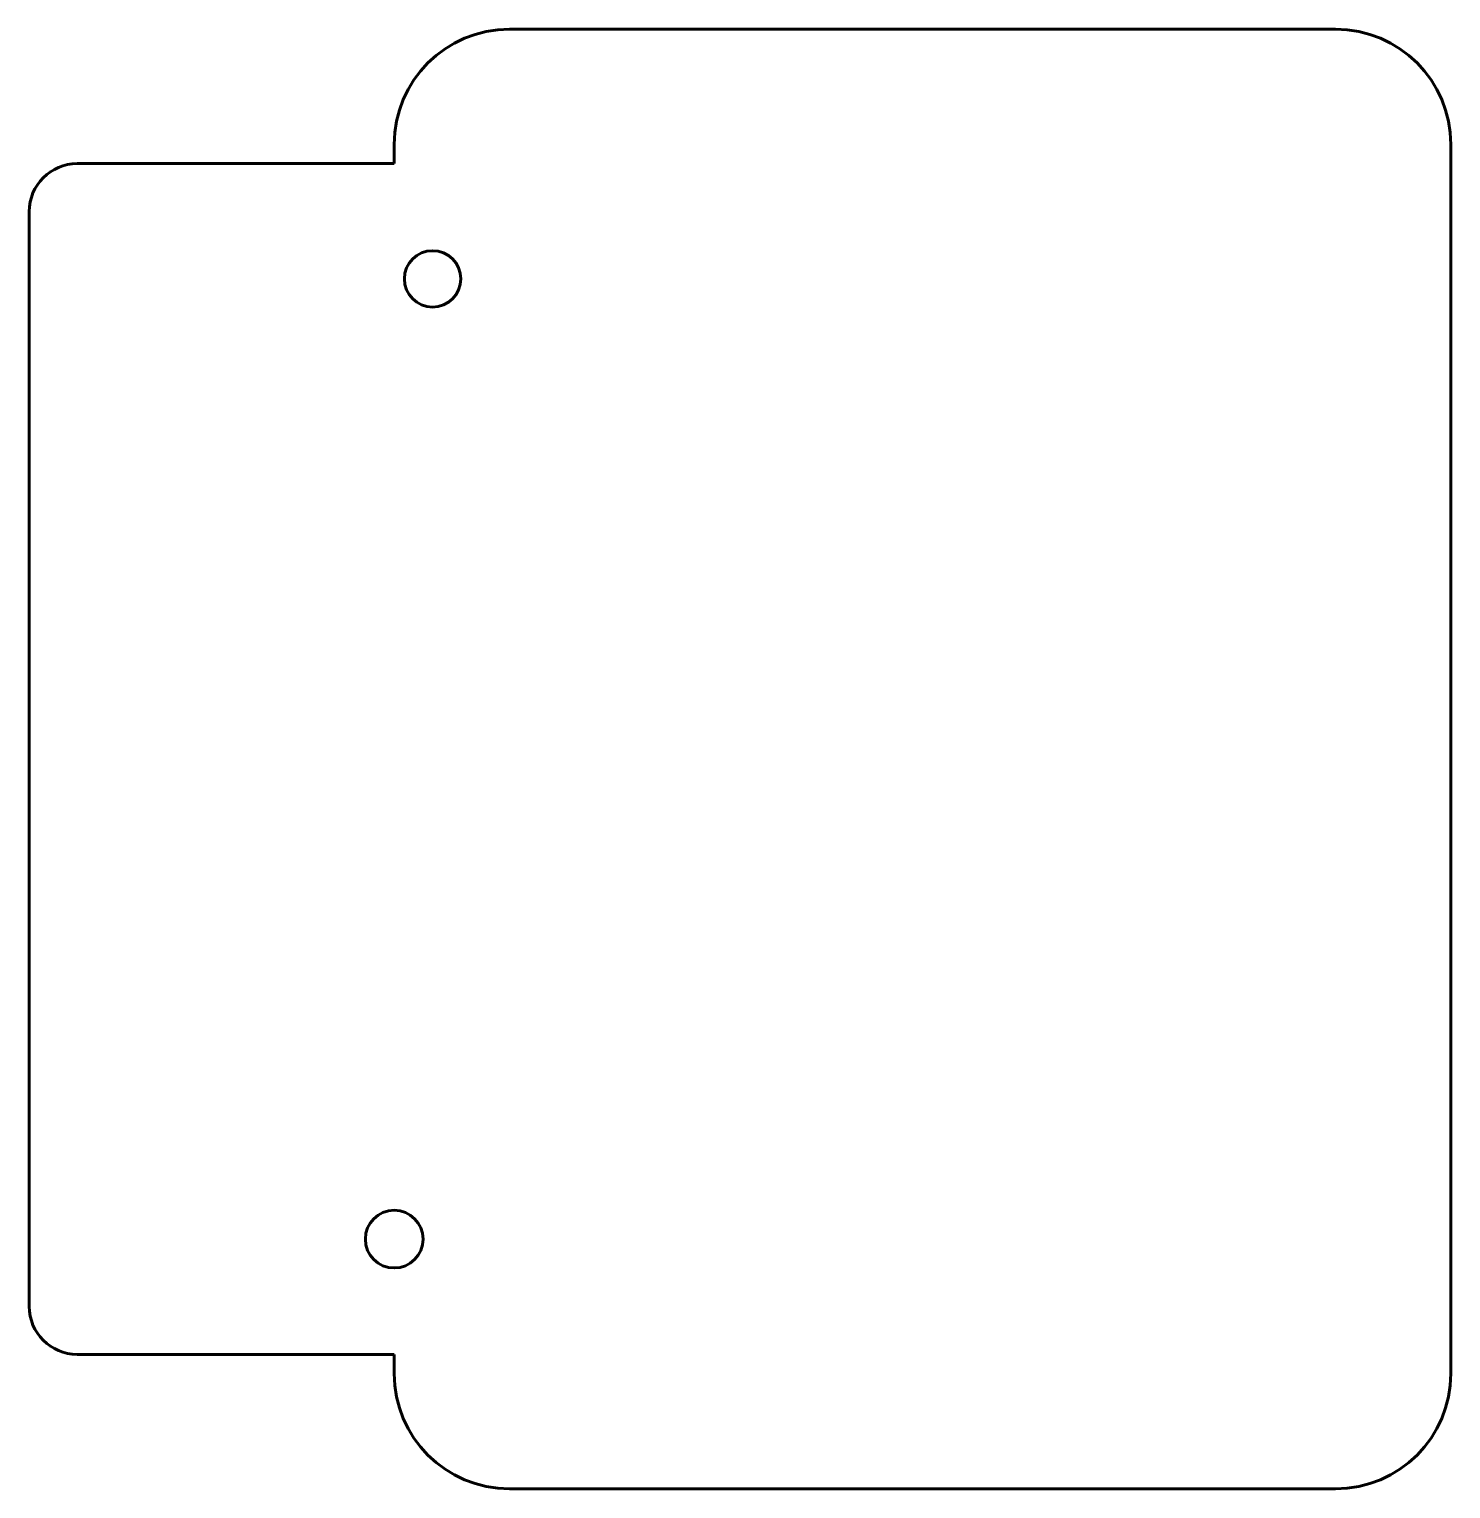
# Model space of a CAD drawing. Header units: millimetres. Extents: x -6 to 68, y -11 to 65.
import ezdxf

# ---------------------------------------------------------------- set-up
doc = ezdxf.new("R2010")
doc.units = ezdxf.units.MM
doc.linetypes.add('K5LT_BASIC', pattern=[0])

msp = doc.modelspace()

# ---------------------------------------------------------------- linework, layer by layer
at = {"color": 5, "linetype": 'K5LT_BASIC', "lineweight": 60, "true_color": 0x0000ff}
for p, q in [((62, 65), (19, 65)), ((13, 59), (13, 58)), ((68, -5), (68, 59)), ((13, 58), (-3.5, 58)), ((-6, 55.5), (-6, -1.5)), ((-3.5, -4), (13, -4)), ((13, -4), (13, -5)), ((19, -11), (62, -11))]:
    msp.add_line(p, q, dxfattribs=at)
for centre, radius in [((15, 52), 1.468), ((13, 2), 1.5)]:
    msp.add_circle(centre, radius, dxfattribs=at)
for centre, radius, start, end in [((19, 59), 6, 90, 180), ((62, 59), 6, 0, 90), ((-3.5, 55.5), 2.5, 90, 180), ((-3.5, -1.5), 2.5, 180, 270), ((19, -5), 6, 180, 270), ((62, -5), 6, 270, 0)]:
    msp.add_arc(centre, radius, start, end, dxfattribs=at)

doc.saveas('drawing.dxf')
